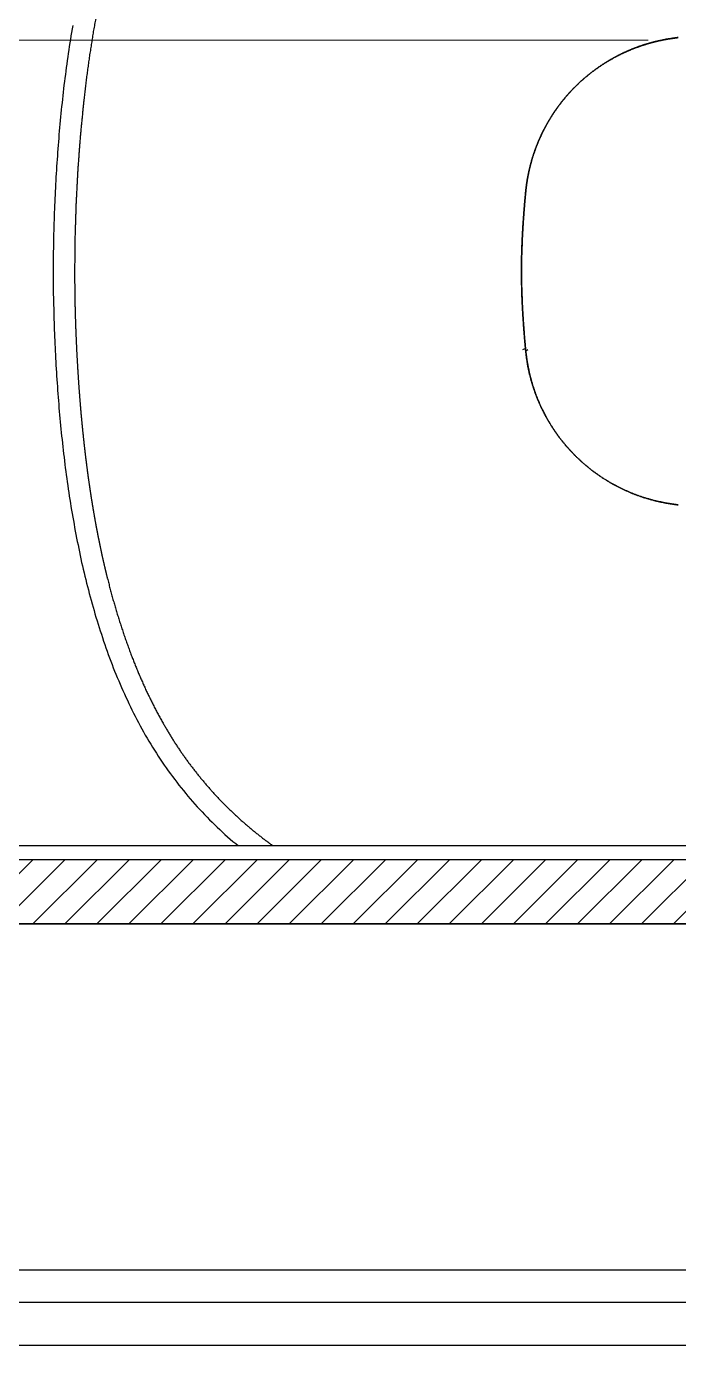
# Model space of a CAD drawing. Header units: millimetres. Extents: x 699029 to 727993, y 4486031 to 4516039.
# Drawn here: x 724643.16 to 724661.42, y 4488858.45 to 4488895.97 of the extents above; entities that cross this region are included whole.
import ezdxf

# ---------------------------------------------------------------- set-up
doc = ezdxf.new("R2010")
doc.units = ezdxf.units.MM
doc.set_wipeout_variables(frame=1)
doc.linetypes.add('022_ATASEHIR MODERN_ABL_TASIYICI_110-120$0$HIDDEN', pattern=[9.525, 6.35, -3.175])
doc.layers.add('_P3_S_Duvar_Ç', color=7, linetype='Continuous', lineweight=30)
doc.layers.add('DBM_w_sld', color=111, linetype='Continuous', lineweight=20)
for name, color, linetype in [('Deko_Ahsap01', 23, 'Continuous'), ('Deko_Ahsap02', 251, 'Continuous'), ('Deko_Tarama Ahsap', 8, 'Continuous'), ('PIU YAZI', 7, 'Continuous'), ('Piu_Vitrifiye', 143, 'Continuous')]:
    doc.layers.add(name, color=color, linetype=linetype)

# ---------------------------------------------------------------- blocks, each defined once
blk = doc.blocks.new('ebeveynlavabo')
at = {"layer": 'Piu_Vitrifiye'}
for p, q in [((8270.411, 546.775), (8270.429, 546.673)), ((8270.429, 546.673), (8270.448, 546.571)), ((8270.448, 546.571), (8270.465, 546.469)), ((8270.465, 546.469), (8270.48, 546.367)), ((8270.48, 546.367), (8270.496, 546.264)), ((8270.496, 546.264), (8270.512, 546.162)), ((8270.512, 546.162), (8270.527, 546.06)), ((8270.527, 546.06), (8270.543, 545.957)), ((8270.543, 545.957), (8270.559, 545.855)), ((8270.559, 545.855), (8270.574, 545.752)), ((8270.574, 545.752), (8270.587, 545.649)), ((8270.587, 545.649), (8270.601, 545.547)), ((8270.601, 545.547), (8270.614, 545.444)), ((8270.614, 545.444), (8270.628, 545.341)), ((8270.628, 545.341), (8270.641, 545.238)), ((8270.641, 545.238), (8270.654, 545.136)), ((8270.654, 545.136), (8270.668, 545.033)), ((8270.668, 545.033), (8270.679, 544.93)), ((8270.679, 544.93), (8270.69, 544.827)), ((8270.69, 544.827), (8270.702, 544.724)), ((8270.702, 544.724), (8270.713, 544.621)), ((8270.713, 544.621), (8270.725, 544.518)), ((8270.725, 544.518), (8270.736, 544.415)), ((8270.736, 544.415), (8270.748, 544.312)), ((8270.748, 544.312), (8270.757, 544.209)), ((8270.757, 544.209), (8270.767, 544.106)), ((8270.767, 544.106), (8270.776, 544.003)), ((8270.776, 544.003), (8270.786, 543.899)), ((8270.786, 543.899), (8270.795, 543.796)), ((8270.795, 543.796), (8270.805, 543.693)), ((8270.805, 543.693), (8270.815, 543.59)), ((8270.815, 543.59), (8270.823, 543.487)), ((8270.823, 543.487), (8270.831, 543.383)), ((8270.831, 543.383), (8270.838, 543.28)), ((8270.838, 543.28), (8270.846, 543.177)), ((8270.846, 543.177), (8270.854, 543.073)), ((8270.854, 543.073), (8270.862, 542.97)), ((8270.862, 542.97), (8270.87, 542.867)), ((8270.87, 542.867), (8270.876, 542.763)), ((8270.876, 542.763), (8270.882, 542.66)), ((8270.882, 542.66), (8270.889, 542.556)), ((8270.889, 542.556), (8270.895, 542.453)), ((8270.895, 542.453), (8270.901, 542.35)), ((8270.901, 542.35), (8270.907, 542.246)), ((8270.907, 542.246), (8270.913, 542.143)), ((8270.913, 542.143), (8270.919, 542.039)), ((8270.919, 542.039), (8270.925, 541.936)), ((8270.925, 541.936), (8270.93, 541.832)), ((8270.93, 541.832), (8270.934, 541.729)), ((8270.934, 541.729), (8270.938, 541.625)), ((8270.938, 541.625), (8270.942, 541.522)), ((8270.942, 541.522), (8270.946, 541.418)), ((8270.946, 541.418), (8270.95, 541.315)), ((8270.95, 541.315), (8270.954, 541.211)), ((8270.954, 541.211), (8270.958, 541.108)), ((8270.958, 541.108), (8270.962, 541.004)), ((8270.962, 541.004), (8270.966, 540.9)), ((8270.966, 540.9), (8270.968, 540.797)), ((8270.968, 540.797), (8270.97, 540.693)), ((8270.97, 540.693), (8270.972, 540.59)), ((8270.972, 540.59), (8270.974, 540.486)), ((8270.974, 540.486), (8270.976, 540.382)), ((8270.976, 540.382), (8270.977, 540.279)), ((8270.977, 540.279), (8270.979, 540.175)), ((8270.979, 540.175), (8270.981, 540.072)), ((8270.981, 540.072), (8270.983, 539.968)), ((8270.983, 539.968), (8270.984, 539.864)), ((8270.983, 539.657), (8270.982, 539.554)), ((8270.984, 539.864), (8270.983, 539.761)), ((8270.983, 539.761), (8270.983, 539.657)), ((8270.982, 539.45), (8270.981, 539.346)), ((8270.981, 539.346), (8270.981, 539.243)), ((8270.981, 539.243), (8270.981, 539.139)), ((8270.982, 539.554), (8270.982, 539.45)), ((8270.977, 538.828), (8270.975, 538.725)), ((8270.98, 538.932), (8270.977, 538.828)), ((8270.981, 539.139), (8270.98, 539.036)), ((8270.98, 539.036), (8270.98, 538.932)), ((8270.967, 538.414), (8270.964, 538.31)), ((8270.969, 538.518), (8270.967, 538.414)), ((8270.972, 538.621), (8270.969, 538.518)), ((8270.975, 538.725), (8270.972, 538.621)), ((8270.956, 538), (8270.953, 537.896)), ((8270.959, 538.103), (8270.956, 538)), ((8270.961, 538.207), (8270.959, 538.103)), ((8270.964, 538.31), (8270.961, 538.207)), ((8270.943, 537.689), (8270.939, 537.586)), ((8270.948, 537.793), (8270.943, 537.689)), ((8270.953, 537.896), (8270.948, 537.793)), ((8257.133, 537.308), (8257.191, 537.278)), ((8257.2, 537.352), (8257.287, 537.31)), ((8270.924, 537.275), (8270.919, 537.172)), ((8270.929, 537.379), (8270.924, 537.275)), ((8270.934, 537.482), (8270.929, 537.379)), ((8270.939, 537.586), (8270.934, 537.482)), ((8270.903, 536.861), (8270.897, 536.758)), ((8270.91, 536.965), (8270.903, 536.861)), ((8270.915, 537.068), (8270.91, 536.965)), ((8270.919, 537.172), (8270.915, 537.068)), ((8270.876, 536.448), (8270.869, 536.344)), ((8270.883, 536.551), (8270.876, 536.448)), ((8270.89, 536.654), (8270.883, 536.551)), ((8270.897, 536.758), (8270.89, 536.654)), ((8270.855, 536.137), (8270.848, 536.034)), ((8270.862, 536.241), (8270.855, 536.137)), ((8270.869, 536.344), (8270.862, 536.241)), ((8270.823, 535.724), (8270.814, 535.621)), ((8270.832, 535.827), (8270.823, 535.724)), ((8270.841, 535.931), (8270.832, 535.827)), ((8270.848, 536.034), (8270.841, 535.931)), ((8270.786, 535.311), (8270.777, 535.208)), ((8270.795, 535.415), (8270.786, 535.311)), ((8270.804, 535.518), (8270.795, 535.415)), ((8270.814, 535.621), (8270.804, 535.518)), ((8270.748, 534.899), (8270.736, 534.796)), ((8270.759, 535.002), (8270.748, 534.899)), ((8270.768, 535.105), (8270.759, 535.002)), ((8270.777, 535.208), (8270.768, 535.105)), ((8270.701, 534.487), (8270.69, 534.384)), ((8270.713, 534.59), (8270.701, 534.487)), ((8270.724, 534.693), (8270.713, 534.59)), ((8270.736, 534.796), (8270.724, 534.693)), ((8270.666, 534.178), (8270.655, 534.075)), ((8270.678, 534.281), (8270.666, 534.178)), ((8270.69, 534.384), (8270.678, 534.281)), ((8270.615, 533.767), (8270.601, 533.664)), ((8270.629, 533.869), (8270.615, 533.767)), ((8270.643, 533.972), (8270.629, 533.869)), ((8270.655, 534.075), (8270.643, 533.972)), ((8270.559, 533.356), (8270.545, 533.253)), ((8270.573, 533.459), (8270.559, 533.356)), ((8270.587, 533.561), (8270.573, 533.459)), ((8270.601, 533.664), (8270.587, 533.561)), ((8270.496, 532.946), (8270.48, 532.844)), ((8270.512, 533.049), (8270.496, 532.946)), ((8270.528, 533.151), (8270.512, 533.049)), ((8270.545, 533.253), (8270.528, 533.151)), ((8270.431, 532.537), (8270.413, 532.435)), ((8270.447, 532.639), (8270.431, 532.537)), ((8270.464, 532.742), (8270.447, 532.639)), ((8270.48, 532.844), (8270.464, 532.742)), ((8270.375, 532.231), (8270.357, 532.129)), ((8270.394, 532.333), (8270.375, 532.231)), ((8270.413, 532.435), (8270.394, 532.333)), ((8270.301, 531.824), (8270.28, 531.722)), ((8270.319, 531.926), (8270.301, 531.824)), ((8270.338, 532.027), (8270.319, 531.926)), ((8270.357, 532.129), (8270.338, 532.027)), ((8270.216, 531.418), (8270.194, 531.317)), ((8270.237, 531.519), (8270.216, 531.418)), ((8270.258, 531.621), (8270.237, 531.519)), ((8270.28, 531.722), (8270.258, 531.621)), ((8270.128, 531.013), (8270.105, 530.912)), ((8270.152, 531.114), (8270.128, 531.013)), ((8270.173, 531.215), (8270.152, 531.114)), ((8270.194, 531.317), (8270.173, 531.215)), ((8270.033, 530.609), (8270.008, 530.509)), ((8270.057, 530.71), (8270.033, 530.609)), ((8270.081, 530.811), (8270.057, 530.71)), ((8270.105, 530.912), (8270.081, 530.811)), ((8269.93, 530.208), (8269.903, 530.108)), ((8269.956, 530.308), (8269.93, 530.208)), ((8269.982, 530.409), (8269.956, 530.308)), ((8270.008, 530.509), (8269.982, 530.409)), ((8269.82, 529.808), (8269.791, 529.709)), ((8269.849, 529.908), (8269.82, 529.808)), ((8269.877, 530.008), (8269.849, 529.908)), ((8269.903, 530.108), (8269.877, 530.008)), ((8269.704, 529.411), (8269.672, 529.312)), ((8269.734, 529.51), (8269.704, 529.411)), ((8269.763, 529.609), (8269.734, 529.51)), ((8269.791, 529.709), (8269.763, 529.609)), ((8269.578, 529.016), (8269.546, 528.917)), ((8269.61, 529.114), (8269.578, 529.016)), ((8269.641, 529.213), (8269.61, 529.114)), ((8269.672, 529.312), (8269.641, 529.213)), ((8269.444, 528.624), (8269.41, 528.526)), ((8269.478, 528.721), (8269.444, 528.624)), ((8269.512, 528.819), (8269.478, 528.721)), ((8269.546, 528.917), (8269.512, 528.819)), ((8269.302, 528.234), (8269.265, 528.137)), ((8269.339, 528.331), (8269.302, 528.234)), ((8269.376, 528.428), (8269.339, 528.331)), ((8269.41, 528.526), (8269.376, 528.428)), ((8269.152, 527.848), (8269.112, 527.752)), ((8269.191, 527.944), (8269.152, 527.848)), ((8269.228, 528.041), (8269.191, 527.944)), ((8269.265, 528.137), (8269.228, 528.041)), ((8268.991, 527.466), (8268.95, 527.371)), ((8269.031, 527.562), (8268.991, 527.466)), ((8269.071, 527.657), (8269.031, 527.562)), ((8269.112, 527.752), (8269.071, 527.657)), ((8268.819, 527.089), (8268.775, 526.995)), ((8268.862, 527.183), (8268.819, 527.089)), ((8268.906, 527.277), (8268.862, 527.183)), ((8268.95, 527.371), (8268.906, 527.277)), ((8268.638, 526.716), (8268.591, 526.624)), ((8268.685, 526.809), (8268.638, 526.716)), ((8268.731, 526.901), (8268.685, 526.809)), ((8268.775, 526.995), (8268.731, 526.901)), ((8268.445, 526.349), (8268.395, 526.258)), ((8268.495, 526.44), (8268.445, 526.349)), ((8268.544, 526.532), (8268.495, 526.44)), ((8268.591, 526.624), (8268.544, 526.532)), ((8268.189, 525.899), (8268.136, 525.81)), ((8268.242, 525.988), (8268.189, 525.899)), ((8268.295, 526.077), (8268.242, 525.988)), ((8268.345, 526.168), (8268.295, 526.077)), ((8268.395, 526.258), (8268.345, 526.168)), ((8267.971, 525.547), (8267.915, 525.46)), ((8268.027, 525.634), (8267.971, 525.547)), ((8268.083, 525.721), (8268.027, 525.634)), ((8268.136, 525.81), (8268.083, 525.721)), ((8267.682, 525.117), (8267.623, 525.032)), ((8267.741, 525.202), (8267.682, 525.117)), ((8267.801, 525.287), (8267.741, 525.202)), ((8267.858, 525.373), (8267.801, 525.287)), ((8267.915, 525.46), (8267.858, 525.373)), ((8267.438, 524.782), (8267.375, 524.699)), ((8267.5, 524.865), (8267.438, 524.782)), ((8267.563, 524.947), (8267.5, 524.865)), ((8267.623, 525.032), (8267.563, 524.947)), ((8267.116, 524.376), (8267.051, 524.296)), ((8267.182, 524.456), (8267.116, 524.376)), ((8267.247, 524.536), (8267.182, 524.456)), ((8267.313, 524.617), (8267.247, 524.536)), ((8267.375, 524.699), (8267.313, 524.617)), ((8266.777, 523.984), (8266.708, 523.908)), ((8266.846, 524.062), (8266.777, 523.984)), ((8266.914, 524.139), (8266.846, 524.062)), ((8266.983, 524.217), (8266.914, 524.139)), ((8267.051, 524.296), (8266.983, 524.217)), ((8266.421, 523.608), (8266.347, 523.536)), ((8266.493, 523.682), (8266.421, 523.608)), ((8266.565, 523.757), (8266.493, 523.682)), ((8266.636, 523.833), (8266.565, 523.757)), ((8266.708, 523.908), (8266.636, 523.833)), ((8265.97, 523.18), (8265.893, 523.111)), ((8266.047, 523.25), (8265.97, 523.18)), ((8266.124, 523.319), (8266.047, 523.25)), ((8266.198, 523.391), (8266.124, 523.319)), ((8266.272, 523.464), (8266.198, 523.391)), ((8266.347, 523.536), (8266.272, 523.464)), ((8265.498, 522.776), (8265.418, 522.71)), ((8265.578, 522.842), (8265.498, 522.776)), ((8265.657, 522.908), (8265.578, 522.842)), ((8265.737, 522.974), (8265.657, 522.908)), ((8265.816, 523.042), (8265.737, 522.974)), ((8265.893, 523.111), (8265.816, 523.042)), ((8265.005, 522.398), (8264.92, 522.338)), ((8265.089, 522.458), (8265.005, 522.398)), ((8265.171, 522.521), (8265.089, 522.458)), ((8265.253, 522.584), (8265.171, 522.521)), ((8265.335, 522.647), (8265.253, 522.584)), ((8265.418, 522.71), (8265.335, 522.647)), ((8264.405, 521.989), (8264.318, 521.933)), ((8264.492, 522.046), (8264.405, 521.989)), ((8264.579, 522.103), (8264.492, 522.046)), ((8264.665, 522.16), (8264.579, 522.103)), ((8264.751, 522.218), (8264.665, 522.16)), ((8264.836, 522.278), (8264.751, 522.218)), ((8264.92, 522.338), (8264.836, 522.278)), ((8263.783, 521.617), (8263.692, 521.568)), ((8263.874, 521.667), (8263.783, 521.617)), ((8263.963, 521.72), (8263.874, 521.667)), ((8264.052, 521.773), (8263.963, 521.72)), ((8264.14, 521.827), (8264.052, 521.773)), ((8264.229, 521.88), (8264.14, 521.827)), ((8264.318, 521.933), (8264.229, 521.88)), ((8263.048, 521.234), (8262.955, 521.188)), ((8263.141, 521.28), (8263.048, 521.234)), ((8263.234, 521.326), (8263.141, 521.28)), ((8263.327, 521.372), (8263.234, 521.326)), ((8263.419, 521.419), (8263.327, 521.372)), ((8263.51, 521.469), (8263.419, 521.419)), ((8263.601, 521.518), (8263.51, 521.469)), ((8263.692, 521.568), (8263.601, 521.518)), ((8262.101, 520.815), (8262.005, 520.776)), ((8262.197, 520.854), (8262.101, 520.815)), ((8262.293, 520.893), (8262.197, 520.854)), ((8262.389, 520.932), (8262.293, 520.893)), ((8262.483, 520.974), (8262.389, 520.932)), ((8262.578, 521.017), (8262.483, 520.974)), ((8262.673, 521.059), (8262.578, 521.017)), ((8262.767, 521.101), (8262.673, 521.059)), ((8262.862, 521.143), (8262.767, 521.101)), ((8262.955, 521.188), (8262.862, 521.143)), ((8261.03, 520.425), (8260.932, 520.392)), ((8261.129, 520.457), (8261.03, 520.425)), ((8261.227, 520.49), (8261.129, 520.457)), ((8261.325, 520.523), (8261.227, 520.49)), ((8261.423, 520.558), (8261.325, 520.523)), ((8261.52, 520.593), (8261.423, 520.558)), ((8261.617, 520.629), (8261.52, 520.593)), ((8261.715, 520.665), (8261.617, 520.629)), ((8261.812, 520.7), (8261.715, 520.665)), ((8261.909, 520.738), (8261.812, 520.7)), ((8262.005, 520.776), (8261.909, 520.738)), ((8259.637, 520.022), (8259.537, 519.996)), ((8259.737, 520.048), (8259.637, 520.022)), ((8259.837, 520.075), (8259.737, 520.048)), ((8259.937, 520.102), (8259.837, 520.075)), ((8260.038, 520.128), (8259.937, 520.102)), ((8260.138, 520.155), (8260.038, 520.128)), ((8260.238, 520.182), (8260.138, 520.155)), ((8260.337, 520.21), (8260.238, 520.182)), ((8260.437, 520.24), (8260.337, 520.21)), ((8260.536, 520.27), (8260.437, 520.24)), ((8260.635, 520.3), (8260.536, 520.27)), ((8260.734, 520.329), (8260.635, 520.3)), ((8260.833, 520.36), (8260.734, 520.329)), ((8260.932, 520.392), (8260.833, 520.36)), ((8257.814, 519.63), (8257.712, 519.612)), ((8257.916, 519.649), (8257.814, 519.63)), ((8258.018, 519.667), (8257.916, 519.649)), ((8258.12, 519.685), (8258.018, 519.667)), ((8258.221, 519.706), (8258.12, 519.685)), ((8258.323, 519.727), (8258.221, 519.706)), ((8258.424, 519.748), (8258.323, 519.727)), ((8258.526, 519.769), (8258.424, 519.748)), ((8258.627, 519.789), (8258.526, 519.769)), ((8258.729, 519.81), (8258.627, 519.789)), ((8258.83, 519.831), (8258.729, 519.81)), ((8258.931, 519.854), (8258.83, 519.831)), ((8259.032, 519.878), (8258.931, 519.854)), ((8259.133, 519.901), (8259.032, 519.878)), ((8259.234, 519.925), (8259.133, 519.901)), ((8259.335, 519.949), (8259.234, 519.925)), ((8259.436, 519.972), (8259.335, 519.949)), ((8259.537, 519.996), (8259.436, 519.972)), ((8255.148, 519.244), (8255.045, 519.232)), ((8255.251, 519.255), (8255.148, 519.244)), ((8255.354, 519.267), (8255.251, 519.255)), ((8255.457, 519.279), (8255.354, 519.267)), ((8255.56, 519.291), (8255.457, 519.279)), ((8255.663, 519.302), (8255.56, 519.291)), ((8255.766, 519.316), (8255.663, 519.302)), ((8255.869, 519.33), (8255.766, 519.316)), ((8255.971, 519.343), (8255.869, 519.33)), ((8256.074, 519.357), (8255.971, 519.343)), ((8256.177, 519.371), (8256.074, 519.357)), ((8256.279, 519.385), (8256.177, 519.371)), ((8256.382, 519.398), (8256.279, 519.385)), ((8256.485, 519.412), (8256.382, 519.398)), ((8256.587, 519.428), (8256.485, 519.412)), ((8256.69, 519.444), (8256.587, 519.428)), ((8256.792, 519.46), (8256.69, 519.444)), ((8256.894, 519.475), (8256.792, 519.46)), ((8256.997, 519.491), (8256.894, 519.475)), ((8257.099, 519.507), (8256.997, 519.491)), ((8257.202, 519.523), (8257.099, 519.507)), ((8257.304, 519.539), (8257.202, 519.523)), ((8257.406, 519.557), (8257.304, 519.539)), ((8257.508, 519.576), (8257.406, 519.557)), ((8257.61, 519.594), (8257.508, 519.576)), ((8257.712, 519.612), (8257.61, 519.594)), ((8252.775, 519.035), (8252.671, 519.028)), ((8252.878, 519.042), (8252.775, 519.035)), ((8252.981, 519.049), (8252.878, 519.042)), ((8253.085, 519.056), (8252.981, 519.049)), ((8253.188, 519.064), (8253.085, 519.056)), ((8253.291, 519.071), (8253.188, 519.064)), ((8253.395, 519.08), (8253.291, 519.071)), ((8253.498, 519.088), (8253.395, 519.08)), ((8253.601, 519.096), (8253.498, 519.088)), ((8253.705, 519.105), (8253.601, 519.096)), ((8253.808, 519.113), (8253.705, 519.105)), ((8253.911, 519.121), (8253.808, 519.113)), ((8254.014, 519.13), (8253.911, 519.121)), ((8254.118, 519.139), (8254.014, 519.13)), ((8254.221, 519.149), (8254.118, 519.139)), ((8254.324, 519.159), (8254.221, 519.149)), ((8254.427, 519.169), (8254.324, 519.159)), ((8254.53, 519.179), (8254.427, 519.169)), ((8254.633, 519.189), (8254.53, 519.179)), ((8254.736, 519.199), (8254.633, 519.189)), ((8254.84, 519.209), (8254.736, 519.199)), ((8254.943, 519.22), (8254.84, 519.209)), ((8255.045, 519.232), (8254.943, 519.22))]:
    blk.add_line(p, q, dxfattribs=at)
for points in [[(8269.689, 547.268), (8269.812, 546.596)], [(8269.812, 546.596), (8269.919, 545.921)], [(8252.743, 546.422), (8252.764, 546.419)], [(8252.961, 546.391), (8252.743, 546.422)], [(8252.764, 546.419), (8252.792, 546.416)], [(8252.792, 546.416), (8252.821, 546.413)], [(8252.821, 546.413), (8253.103, 546.37)], [(8253.177, 546.355), (8252.961, 546.391)], [(8253.103, 546.37), (8253.383, 546.311)], [(8253.391, 546.308), (8253.177, 546.355)], [(8253.383, 546.311), (8253.659, 546.237)], [(8253.601, 546.252), (8253.391, 546.308)], [(8253.808, 546.187), (8253.601, 546.252)], [(8253.659, 546.237), (8253.877, 546.166)], [(8254.012, 546.114), (8253.808, 546.187)], [(8253.877, 546.166), (8254.091, 546.085)], [(8254.211, 546.032), (8254.012, 546.114)], [(8254.091, 546.085), (8254.301, 545.994)], [(8254.406, 545.942), (8254.211, 546.032)], [(8254.301, 545.994), (8254.507, 545.894)], [(8254.596, 545.845), (8254.406, 545.942)], [(8254.507, 545.894), (8254.707, 545.785)], [(8254.781, 545.74), (8254.596, 545.845)], [(8269.919, 545.921), (8270.012, 545.244)], [(8254.707, 545.785), (8254.903, 545.666)], [(8254.96, 545.628), (8254.781, 545.74)], [(8254.903, 545.666), (8255.093, 545.539)], [(8255.135, 545.508), (8254.96, 545.628)], [(8255.093, 545.539), (8255.277, 545.403)], [(8255.303, 545.382), (8255.135, 545.508)], [(8255.277, 545.403), (8255.455, 545.259)], [(8255.465, 545.25), (8255.303, 545.382)], [(8255.455, 545.259), (8255.626, 545.107)], [(8255.621, 545.111), (8255.465, 545.25)], [(8255.771, 544.967), (8255.621, 545.111)], [(8255.626, 545.107), (8255.79, 544.947)], [(8270.012, 545.244), (8270.093, 544.566)], [(8255.849, 544.885), (8255.771, 544.967)], [(8255.79, 544.947), (8255.946, 544.78)], [(8255.926, 544.802), (8255.849, 544.885)], [(8256.001, 544.717), (8255.926, 544.802)], [(8255.946, 544.78), (8256.094, 544.606)], [(8256.074, 544.631), (8256.001, 544.717)], [(8256.145, 544.542), (8256.074, 544.631)], [(8256.094, 544.606), (8256.235, 544.425)], [(8256.214, 544.452), (8256.145, 544.542)], [(8256.281, 544.36), (8256.214, 544.452)], [(8256.235, 544.425), (8256.367, 544.238)], [(8256.346, 544.267), (8256.281, 544.36)], [(8256.409, 544.173), (8256.346, 544.267)], [(8270.093, 544.566), (8270.19, 543.577)], [(8256.367, 544.238), (8256.49, 544.046)], [(8256.47, 544.076), (8256.409, 544.173)], [(8256.529, 543.979), (8256.47, 544.076)], [(8256.49, 544.046), (8256.604, 543.847)], [(8256.585, 543.88), (8256.529, 543.979)], [(8256.639, 543.779), (8256.585, 543.88)], [(8256.604, 543.847), (8256.709, 543.644)], [(8256.691, 543.678), (8256.639, 543.779)], [(8256.741, 543.575), (8256.691, 543.678)], [(8256.709, 543.644), (8256.805, 543.436)], [(8256.788, 543.471), (8256.741, 543.575)], [(8256.833, 543.366), (8256.788, 543.471)], [(8270.19, 543.577), (8270.265, 542.586)], [(8256.805, 543.436), (8256.891, 543.224)], [(8256.875, 543.26), (8256.833, 543.366)], [(8256.916, 543.153), (8256.875, 543.26)], [(8256.891, 543.224), (8256.991, 542.936)], [(8256.953, 543.045), (8256.916, 543.153)], [(8256.989, 542.936), (8256.953, 543.045)], [(8257.022, 542.826), (8256.989, 542.936)], [(8256.991, 542.936), (8257.072, 542.642)], [(8257.052, 542.715), (8257.022, 542.826)], [(8257.08, 542.604), (8257.052, 542.715)], [(8257.072, 542.642), (8257.136, 542.344)], [(8257.105, 542.492), (8257.08, 542.604)], [(8257.128, 542.379), (8257.105, 542.492)], [(8257.149, 542.266), (8257.128, 542.379)], [(8257.136, 542.344), (8257.155, 542.231)], [(8270.265, 542.586), (8270.317, 541.594)], [(8257.166, 542.152), (8257.149, 542.266)], [(8257.155, 542.231), (8257.172, 542.118)], [(8257.181, 542.038), (8257.166, 542.152)], [(8257.172, 542.118), (8257.179, 542.061)], [(8257.179, 542.061), (8257.186, 542.004)], [(8257.194, 541.923), (8257.181, 542.038)], [(8257.186, 542.004), (8257.19, 541.964)], [(8257.19, 541.964), (8257.194, 541.923)], [(8257.194, 541.923), (8257.196, 541.907)], [(8257.213, 541.723), (8257.194, 541.923)], [(8257.196, 541.907), (8257.197, 541.89)], [(8257.197, 541.89), (8257.208, 541.776)], [(8257.208, 541.776), (8257.218, 541.662)], [(8257.23, 541.524), (8257.213, 541.723)], [(8257.218, 541.662), (8257.228, 541.548)], [(8257.228, 541.548), (8257.237, 541.434)], [(8257.245, 541.339), (8257.23, 541.524)], [(8270.317, 541.594), (8270.348, 540.601)], [(8257.237, 541.434), (8257.248, 541.294)], [(8257.258, 541.154), (8257.245, 541.339)], [(8257.248, 541.294), (8257.258, 541.154)], [(8257.258, 541.154), (8257.279, 540.838)], [(8257.271, 540.971), (8257.258, 541.154)], [(8257.282, 540.787), (8257.271, 540.971)], [(8257.279, 540.838), (8257.296, 540.521)], [(8257.292, 540.597), (8257.282, 540.787)], [(8257.301, 540.407), (8257.292, 540.597)], [(8257.296, 540.521), (8257.312, 540.064)], [(8257.308, 540.21), (8257.301, 540.407)], [(8270.348, 540.601), (8270.359, 539.608)], [(8257.313, 540.013), (8257.308, 540.21)], [(8257.312, 540.064), (8257.318, 539.606)], [(8257.316, 539.81), (8257.313, 540.013)], [(8257.318, 539.606), (8257.312, 539.148)], [(8257.312, 539.205), (8257.318, 539.606)], [(8257.318, 539.606), (8257.316, 539.81)], [(8270.359, 539.606), (8270.357, 539.339)], [(8270.359, 539.608), (8270.359, 539.606)], [(8257.301, 538.804), (8257.312, 539.205)], [(8270.357, 539.339), (8270.355, 539.073)], [(8257.282, 538.431), (8257.301, 538.804)], [(8257.312, 539.148), (8257.296, 538.691)], [(8270.351, 538.81), (8270.346, 538.548)], [(8270.355, 539.073), (8270.351, 538.81)], [(8257.258, 538.058), (8257.282, 538.431)], [(8257.296, 538.691), (8257.279, 538.374)], [(8270.346, 538.548), (8270.339, 538.29)], [(8257.258, 538.058), (8257.229, 537.673)], [(8257.244, 537.866), (8257.258, 538.058)], [(8257.279, 538.374), (8257.258, 538.058)], [(8270.331, 538.032), (8270.321, 537.778)], [(8270.339, 538.29), (8270.331, 538.032)], [(8257.229, 537.673), (8257.194, 537.289)], [(8257.212, 537.482), (8257.229, 537.674)], [(8257.229, 537.674), (8257.244, 537.866)], [(8270.321, 537.778), (8270.31, 537.525)], [(8257.194, 537.289), (8257.149, 536.949)], [(8257.168, 537.074), (8257.194, 537.289)], [(8257.194, 537.289), (8257.212, 537.482)], [(8270.299, 537.275), (8270.285, 537.026)], [(8270.31, 537.525), (8270.299, 537.275)], [(8257.149, 536.949), (8257.082, 536.613)], [(8257.092, 536.649), (8257.135, 536.861)], [(8257.135, 536.861), (8257.168, 537.074)], [(8270.285, 537.026), (8270.271, 536.782)], [(8256.976, 536.232), (8257.038, 536.439)], [(8257.082, 536.613), (8256.992, 536.283)], [(8257.038, 536.439), (8257.092, 536.649)], [(8270.256, 536.537), (8270.24, 536.297)], [(8270.271, 536.782), (8270.256, 536.537)], [(8256.992, 536.283), (8256.88, 535.959)], [(8256.906, 536.027), (8256.976, 536.232)], [(8270.222, 536.056), (8270.204, 535.821)], [(8270.24, 536.297), (8270.222, 536.056)], [(8256.738, 535.628), (8256.826, 535.826)], [(8256.88, 535.959), (8256.746, 535.644)], [(8256.826, 535.826), (8256.906, 536.027)], [(8270.204, 535.821), (8270.184, 535.585)], [(8256.59, 535.339), (8256.414, 535.045)], [(8256.536, 535.245), (8256.641, 535.434)], [(8256.746, 535.644), (8256.59, 535.339)], [(8256.641, 535.434), (8256.738, 535.628)], [(8270.164, 535.354), (8270.142, 535.122)], [(8270.184, 535.585), (8270.164, 535.354)], [(8256.173, 534.706), (8256.302, 534.88)], [(8256.414, 535.045), (8256.218, 534.764)], [(8256.302, 534.88), (8256.423, 535.06)], [(8256.423, 535.06), (8256.536, 535.245)], [(8270.119, 534.896), (8270.095, 534.669)], [(8270.142, 535.122), (8270.119, 534.896)], [(8256.003, 534.497), (8255.77, 534.245)], [(8255.893, 534.374), (8256.037, 534.537)], [(8256.218, 534.764), (8256.003, 534.497)], [(8256.037, 534.537), (8256.173, 534.706)], [(8270.095, 534.669), (8270.07, 534.447)], [(8255.499, 533.991), (8255.743, 534.218)], [(8255.77, 534.245), (8255.521, 534.01)], [(8255.743, 534.218), (8255.893, 534.374)], [(8270.044, 534.225), (8270.017, 534.007)], [(8270.07, 534.447), (8270.044, 534.225)], [(8254.966, 533.587), (8255.24, 533.78)], [(8255.256, 533.792), (8254.977, 533.594)], [(8255.24, 533.78), (8255.499, 533.991)], [(8255.521, 534.01), (8255.256, 533.792)], [(8269.989, 533.79), (8269.96, 533.577)], [(8270.017, 534.007), (8269.989, 533.79)], [(8254.38, 533.255), (8254.68, 533.412)], [(8254.685, 533.414), (8254.382, 533.255)], [(8254.68, 533.412), (8254.966, 533.587)], [(8254.977, 533.594), (8254.685, 533.414)], [(8269.93, 533.364), (8269.898, 533.155)], [(8269.96, 533.577), (8269.93, 533.364)], [(8253.745, 533.003), (8253.416, 532.909)], [(8253.421, 532.91), (8253.749, 533.003)], [(8254.068, 533.118), (8253.745, 533.003)], [(8253.749, 533.003), (8254.07, 533.119)], [(8254.382, 533.255), (8254.068, 533.118)], [(8254.07, 533.119), (8254.38, 533.255)], [(8269.866, 532.947), (8269.833, 532.743)], [(8269.898, 533.155), (8269.866, 532.947)], [(8253.08, 532.839), (8252.741, 532.79)], [(8252.743, 532.79), (8252.744, 532.79)], [(8252.744, 532.79), (8253.084, 532.839)], [(8253.416, 532.909), (8253.08, 532.839)], [(8253.084, 532.839), (8253.421, 532.91)], [(8269.798, 532.54), (8269.763, 532.341)], [(8269.833, 532.743), (8269.798, 532.54)], [(8269.727, 532.142), (8269.69, 531.948)], [(8269.763, 532.341), (8269.727, 532.142)], [(8269.651, 531.754), (8269.612, 531.564)], [(8269.69, 531.948), (8269.651, 531.754)], [(8269.572, 531.375), (8269.531, 531.19)], [(8269.612, 531.564), (8269.572, 531.375)], [(8269.488, 531.006), (8269.446, 530.826)], [(8269.531, 531.19), (8269.488, 531.006)], [(8269.402, 530.646), (8269.249, 530.069)], [(8269.446, 530.826), (8269.402, 530.646)], [(8269.249, 530.069), (8269.081, 529.497)], [(8269.081, 529.497), (8268.895, 528.93)], [(8268.895, 528.93), (8268.691, 528.369)], [(8268.691, 528.369), (8268.489, 527.87)], [(8268.489, 527.87), (8268.271, 527.378)], [(8268.271, 527.378), (8268.034, 526.894)], [(8268.034, 526.894), (8267.778, 526.421)], [(8267.778, 526.421), (8267.544, 526.026)], [(8267.544, 526.026), (8267.295, 525.641)], [(8267.295, 525.641), (8267.032, 525.27)], [(8267.032, 525.27), (8266.753, 524.909)], [(8266.753, 524.909), (8266.463, 524.563)], [(8266.463, 524.563), (8266.159, 524.229)], [(8266.159, 524.229), (8265.844, 523.91)], [(8265.515, 523.604), (8265.177, 523.313)], [(8265.844, 523.91), (8265.515, 523.604)], [(8265.177, 523.313), (8264.827, 523.036)], [(8264.487, 522.788), (8264.31, 522.667)], [(8264.658, 522.91), (8264.487, 522.788)], [(8264.827, 523.036), (8264.658, 522.91)], [(8263.947, 522.435), (8263.761, 522.322)], [(8264.132, 522.55), (8263.947, 522.435)], [(8264.31, 522.667), (8264.132, 522.55)], [(8263.18, 521.996), (8262.98, 521.893)], [(8263.378, 522.102), (8263.18, 521.996)], [(8263.57, 522.21), (8263.378, 522.102)], [(8263.761, 522.322), (8263.57, 522.21)], [(8262.358, 521.597), (8262.145, 521.505)], [(8262.569, 521.693), (8262.358, 521.597)], [(8262.776, 521.791), (8262.569, 521.693)], [(8262.98, 521.893), (8262.776, 521.791)], [(8261.485, 521.241), (8261.26, 521.159)], [(8261.709, 521.326), (8261.485, 521.241)], [(8261.928, 521.414), (8261.709, 521.326)], [(8262.145, 521.505), (8261.928, 521.414)], [(8260.8, 521.002), (8260.134, 520.8)], [(8261.03, 521.079), (8260.8, 521.002)], [(8261.26, 521.159), (8261.03, 521.079)], [(8258.722, 520.447), (8257.978, 520.294)], [(8259.462, 520.62), (8258.722, 520.447)], [(8260.134, 520.8), (8259.462, 520.62)], [(8256.354, 520.025), (8255.501, 519.913)], [(8257.168, 520.15), (8256.354, 520.025)], [(8257.978, 520.294), (8257.168, 520.15)], [(8252.781, 519.663), (8251.773, 519.603)], [(8253.789, 519.739), (8252.781, 519.663)], [(8254.646, 519.818), (8253.789, 519.739)], [(8255.501, 519.913), (8254.646, 519.818)]]:
    blk.add_open_spline(points, degree=1, dxfattribs=at)
blk = doc.blocks.new('eb_banyo_ustdolap')
blk.add_wipeout([(50.986, 0), (151.021, 0), (151.021, -11.8), (150.871, -11.8), (150.871, -13.6), (150.821, -13.6), (150.821, -13.9), (150.817, -13.929), (150.807, -13.952), (150.792, -13.971), (150.779, -13.982), (150.758, -13.993), (150.734, -13.999), (150.676, -14), (101.286, -14), (101.263, -13.997), (101.241, -13.989), (101.232, -13.984), (101.222, -13.977), (101.211, -13.966), (101.201, -13.953), (101.195, -13.94), (101.189, -13.923), (101.187, -13.912), (101.186, -13.89), (101.186, -13.6), (101.136, -13.6), (101.136, -11.8), (100.836, -11.8), (100.836, -13.6), (100.786, -13.6), (100.786, -13.9), (100.785, -13.912), (100.784, -13.923), (100.781, -13.93), (100.779, -13.937), (100.776, -13.944), (100.772, -13.95), (100.768, -13.957), (100.764, -13.963), (100.759, -13.968), (100.752, -13.976), (100.744, -13.982), (100.736, -13.987), (100.718, -13.995), (100.706, -13.998), (100.692, -14), (51.286, -14), (51.274, -13.999), (51.262, -13.997), (51.25, -13.993), (51.243, -13.99), (51.235, -13.986), (51.226, -13.98), (51.22, -13.975), (51.215, -13.971), (51.209, -13.963), (51.204, -13.957), (51.198, -13.948), (51.195, -13.942), (51.192, -13.933), (51.189, -13.924), (51.187, -13.915), (51.186, -13.904), (51.186, -13.894), (51.186, -13.6), (51.136, -13.6), (51.136, -11.8), (50.986, -11.8)]).dxf.layer = 'Deko_Ahsap01'
at = {"layer": 'Deko_Tarama Ahsap', "ltscale": 0.8}
h = blk.add_hatch(dxfattribs=at)
h.set_pattern_fill('ANSI31', color=256, scale=0.2, angle=1170)
h.set_pattern_definition([(135, (-14398.63643, 3082.1264), (-0.449012806, -0.449012806), [])])
h.paths.add_polyline_path([(51.136, -11.8), (100.836, -11.8), (100.836, -13.6), (51.136, -13.6)])
h.paths.add_polyline_path([(101.136, -11.8), (150.871, -11.8), (150.871, -13.6), (101.136, -13.6)])
at = {"layer": 'Defpoints', "color": 4}
blk.add_lwpolyline([(51.186, -13.6), (51.186, -13.9, 0.414214), (51.286, -14), (100.686, -14, 0.414214), (100.786, -13.9), (100.786, -13.6), (51.186, -13.6)], format="xyb", dxfattribs=at)
at = {"layer": 'Deko_Ahsap01'}
for points in [[(50.986, 0), (151.021, 0), (151.021, -11.8), (50.986, -11.8)], [(51.136, -11.8), (100.836, -11.8), (100.836, -13.6), (51.136, -13.6)]]:
    blk.add_lwpolyline(points, close=True, dxfattribs=at)
at = {"layer": 'Deko_Ahsap02'}
blk.add_lwpolyline([(51.836, -1.2), (150.171, -1.2), (150.171, -2.1), (51.836, -2.1)], close=True, dxfattribs=at)

msp = doc.modelspace()

# ---------------------------------------------------------------- linework, layer by layer
at = {"layer": 'DBM_w_sld'}
msp.add_lwpolyline([(724628.948, 4488859.036), (724895.798, 4488859.036)], dxfattribs=at)

# ---------------------------------------------------------------- wipeouts: each hides what was drawn before it
msp.add_wipeout([(724628.948, 4488914.036), (724628.948, 4488870.836), (724728.984, 4488870.836), (724728.984, 4488914.036)]).dxf.layer = 'Deko_Ahsap02'

# ---------------------------------------------------------------- next in the draw order: linework, layer by layer
at = {"layer": 'Deko_Ahsap01'}
msp.add_lwpolyline([(724728.985, 4488859.036), (724628.948, 4488859.036), (724628.948, 4488914.036), (724728.985, 4488914.036)], close=True, dxfattribs=at)

# ---------------------------------------------------------------- next in the draw order: block references
at = {"layer": 'Piu_Vitrifiye', "xscale": -0.9604000000000001, "yscale": 0.9604000000000001, "zscale": 0.9604000000000001}
msp.add_blockref('ebeveynlavabo', (732587.353, 4488370.884), dxfattribs=at)

# ---------------------------------------------------------------- next in the draw order: block references
at = {"layer": 'PIU YAZI', "color": 6, "xscale": -1, "rotation": 180}
msp.add_blockref('eb_banyo_ustdolap', (724577.962, 4488859.036), dxfattribs=at)

# ---------------------------------------------------------------- next in the draw order: linework, layer by layer
at = {"layer": '_P3_S_Duvar_Ç', "color": 251, "linetype": '022_ATASEHIR MODERN_ABL_TASIYICI_110-120$0$HIDDEN', "lineweight": 9, "ltscale": 3, "true_color": 0x636466}
msp.add_lwpolyline([(725504.409, 4488895.597), (725504.409, 4488035.597), (724327.2, 4488035.597), (724327.2, 4488895.597)], close=True, dxfattribs=at)

doc.saveas('drawing.dxf')
